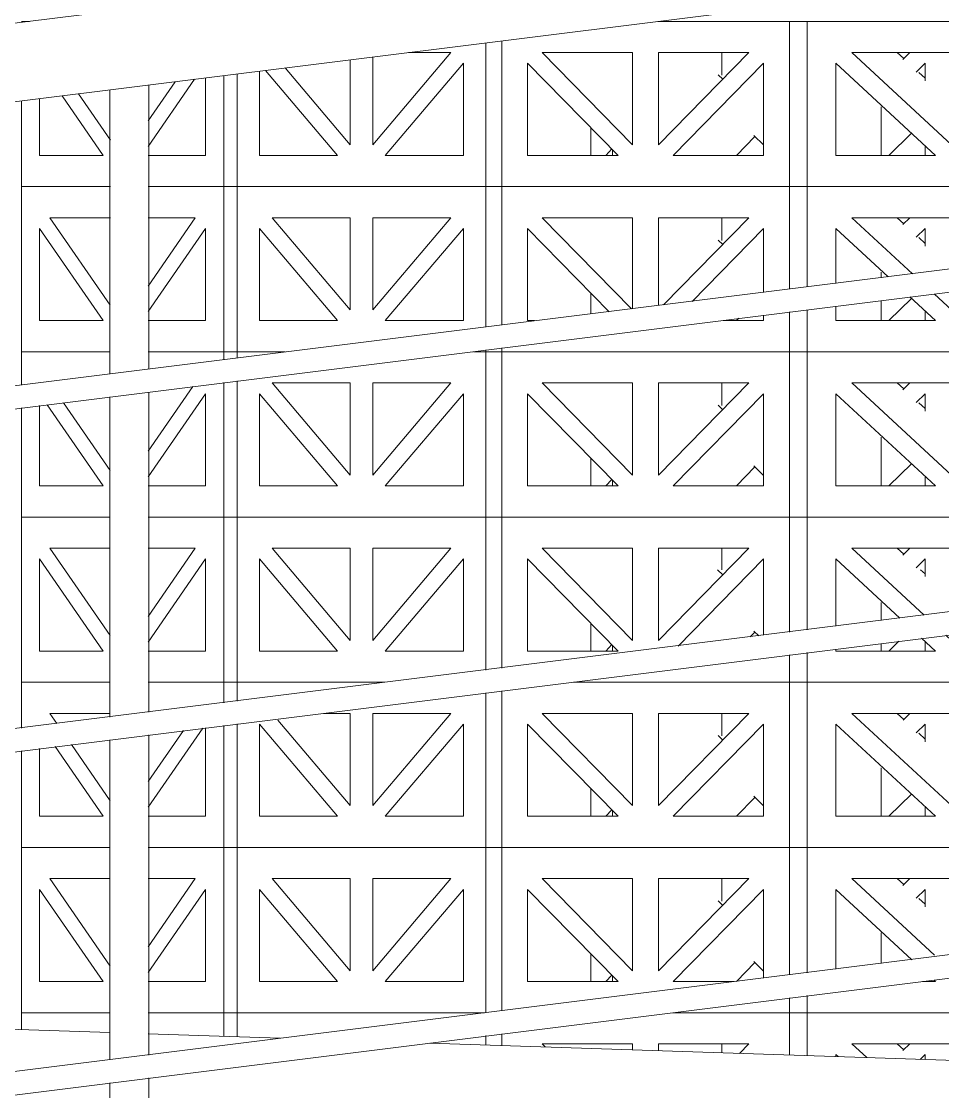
# Model space of a CAD drawing. Header units: millimetres. Extents: x -35517 to 139323, y -3702 to 5999.
# Drawn here: x 105481 to 106072, y 55 to 742 of the extents above; entities that cross this region are included whole.
import ezdxf

# ---------------------------------------------------------------- set-up
doc = ezdxf.new("R2010")
doc.units = ezdxf.units.MM
for name, color, linetype, lineweight in [('A-FLOR-HRAL', 11, 'Continuous', 5), ('A-GLAZ-CURT', 52, 'Continuous', 5), ('C-TOPO', 7, 'Continuous', 5)]:
    doc.layers.add(name, color=color, linetype=linetype, lineweight=lineweight)

# ---------------------------------------------------------------- blocks, each defined once
blk = doc.blocks.new('The BREEZEBLOCK Family1 - The BREEZEBLOCK Family1-V382-GENERAL EAST ELEVATION')
at = {"layer": 'A-GLAZ-CURT'}
for p, q in [((-3095.47, 106), (-3095.47, 95.11)), ((-3038.51, 106), (-3095.47, 106)), ((-2965.68, 106), (-3014.14, 106)), ((-2965.68, 90.82), (-2965.68, 106)), ((-2957.17, 106), (-2965.68, 106))]:
    blk.add_line(p, q, dxfattribs=at)
blk = doc.blocks.new('The BREEZEBLOCK Family1 - The BREEZEBLOCK Family1-V383-GENERAL EAST ELEVATION')
at = {"layer": 'A-GLAZ-CURT'}
for p, q in [((-2957.17, 106), (-2957.17, 90.54)), ((-2798.33, 106), (-2957.17, 106)), ((-2797.48, 85.26), (-2797.48, 91.25))]:
    blk.add_line(p, q, dxfattribs=at)
blk = doc.blocks.new('The BREEZEBLOCK Family1 - The BREEZEBLOCK Family1-V384-GENERAL EAST ELEVATION')
at = {"layer": 'A-GLAZ-CURT'}
for p, q in [((-2602.82, 106), (-2677.39, 106)), ((-2602.82, 78.82), (-2602.82, 106)), ((-2591.41, 106), (-2602.82, 106)), ((-2787.35, 92.51), (-2787.35, 84.92)), ((-2761.38, 86), (-2703.4, 86)), ((-2759.41, 84), (-2761.38, 86)), ((-2703.4, 86), (-2703.4, 82.15)), ((-2686.78, 81.6), (-2686.78, 86)), ((-2686.78, 86), (-2628.8, 86)), ((-2646.19, 86), (-2646.19, 80.26)), ((-2628.8, 86), (-2634.8, 79.88))]:
    blk.add_line(p, q, dxfattribs=at)
blk = doc.blocks.new('The BREEZEBLOCK Family1 - The BREEZEBLOCK Family1-V385-GENERAL EAST ELEVATION')
at = {"layer": 'A-GLAZ-CURT'}
for p, q in [((-2591.41, 106), (-2591.41, 78.44)), ((-2387.91, 106), (-2591.41, 106)), ((-2387.91, 71.72), (-2387.91, 106)), ((-2375.57, 106), (-2387.91, 106)), ((-2562.77, 86), (-2498.83, 86)), ((-2553.23, 77.18), (-2562.77, 86)), ((-2533.59, 86), (-2529.44, 82.16)), ((-2498.83, 86), (-2498.83, 75.38)), ((-2480.49, 74.78), (-2480.49, 86)), ((-2480.49, 86), (-2416.56, 86)), ((-2451.32, 86), (-2451.32, 82.71)), ((-2416.56, 86), (-2430.48, 73.12)), ((-2573.08, 77.84), (-2573.08, 79.12)), ((-2573.08, 79.12), (-2571.64, 77.79)), ((-2413.35, 72.56), (-2406.24, 79.12)), ((-2406.24, 79.12), (-2406.24, 72.32))]:
    blk.add_line(p, q, dxfattribs=at)
blk = doc.blocks.new('The BREEZEBLOCK Family1 - The BREEZEBLOCK Family1-V390-GENERAL EAST ELEVATION')
at = {"layer": 'A-GLAZ-CURT'}
for p, q in [((-3095.47, 212), (-3095.47, 106)), ((-3038.51, 212), (-3095.47, 212)), ((-2965.68, 212), (-3014.14, 212)), ((-2965.68, 106), (-2965.68, 212)), ((-2957.17, 212), (-2965.68, 212)), ((-3077.2, 192), (-3038.51, 192)), ((-3038.51, 135.9), (-3077.2, 192)), ((-3014.14, 192), (-2983.95, 192)), ((-2983.95, 192), (-3014.14, 148.23)), ((-3083.78, 126), (-3083.78, 185.12)), ((-3083.78, 185.12), (-3043, 126)), ((-3014.14, 131.82), (-2977.38, 185.12)), ((-2977.38, 185.12), (-2977.38, 126)), ((-3043, 126), (-3083.78, 126)), ((-2977.38, 126), (-3014.14, 126)), ((-3095.47, 106), (-3038.51, 106)), ((-3014.14, 106), (-2965.68, 106)), ((-2957.17, 106), (-2965.68, 106))]:
    blk.add_line(p, q, dxfattribs=at)
blk = doc.blocks.new('The BREEZEBLOCK Family1 - The BREEZEBLOCK Family1-V391-GENERAL EAST ELEVATION')
at = {"layer": 'A-GLAZ-CURT'}
for p, q in [((-2957.17, 212), (-2957.17, 106)), ((-2797.48, 212), (-2957.17, 212)), ((-2797.48, 106), (-2797.48, 212)), ((-2787.35, 212), (-2797.48, 212)), ((-2934.69, 192), (-2884.52, 192)), ((-2884.52, 132.88), (-2934.69, 192)), ((-2884.52, 192), (-2884.52, 132.88)), ((-2870.13, 132.88), (-2870.13, 192)), ((-2870.13, 192), (-2819.96, 192)), ((-2819.96, 192), (-2870.13, 132.88)), ((-2942.78, 126), (-2942.78, 185.12)), ((-2942.78, 185.12), (-2892.61, 126)), ((-2862.04, 126), (-2811.86, 185.12)), ((-2811.86, 185.12), (-2811.86, 126)), ((-2892.61, 126), (-2942.78, 126)), ((-2811.86, 126), (-2862.04, 126)), ((-2957.17, 106), (-2798.33, 106))]:
    blk.add_line(p, q, dxfattribs=at)
blk = doc.blocks.new('The BREEZEBLOCK Family1 - The BREEZEBLOCK Family1-V392-GENERAL EAST ELEVATION')
at = {"layer": 'A-GLAZ-CURT'}
for p, q in [((-2787.35, 212), (-2787.35, 107.11)), ((-2602.82, 212), (-2787.35, 212)), ((-2602.82, 130.18), (-2602.82, 212)), ((-2591.41, 212), (-2602.82, 212)), ((-2761.38, 192), (-2703.4, 192)), ((-2703.4, 132.88), (-2761.38, 192)), ((-2703.4, 192), (-2703.4, 132.88)), ((-2686.78, 132.88), (-2686.78, 192)), ((-2686.78, 192), (-2628.8, 192)), ((-2628.8, 192), (-2686.78, 132.88)), ((-2646.19, 192), (-2646.19, 177.53)), ((-2770.73, 126), (-2770.73, 185.12)), ((-2770.73, 185.12), (-2712.75, 126)), ((-2677.42, 126), (-2619.45, 185.12)), ((-2619.45, 185.12), (-2619.45, 128.1)), ((-2730.14, 143.73), (-2730.14, 126)), ((-2624.95, 138.12), (-2636.84, 126)), ((-2712.75, 126), (-2770.73, 126)), ((-2638.33, 126), (-2677.42, 126)), ((-2602.82, 106), (-2602.82, 115.58)), ((-2677.39, 106), (-2602.82, 106)), ((-2591.41, 106), (-2602.82, 106))]:
    blk.add_line(p, q, dxfattribs=at)
blk = doc.blocks.new('The BREEZEBLOCK Family1 - The BREEZEBLOCK Family1-V393-GENERAL EAST ELEVATION')
at = {"layer": 'A-GLAZ-CURT'}
for p, q in [((-2591.41, 212), (-2591.41, 131.61)), ((-2387.91, 212), (-2591.41, 212)), ((-2387.91, 157.04), (-2387.91, 212)), ((-2375.57, 212), (-2387.91, 212)), ((-2562.77, 192), (-2498.83, 192)), ((-2509.73, 142.95), (-2562.77, 192)), ((-2533.59, 192), (-2529.44, 188.16)), ((-2498.83, 192), (-2498.83, 143.18)), ((-2480.49, 145.47), (-2480.49, 192)), ((-2480.49, 192), (-2416.56, 192)), ((-2416.56, 192), (-2464.74, 147.44)), ((-2451.32, 192), (-2451.32, 188.71)), ((-2573.08, 133.9), (-2573.08, 185.12)), ((-2573.08, 185.12), (-2524.28, 140)), ((-2519.82, 179.27), (-2515.82, 175.57)), ((-2444.22, 150.01), (-2406.24, 185.12)), ((-2406.24, 185.12), (-2406.24, 154.75)), ((-2451.32, 170.8), (-2451.32, 159.85)), ((-2406.24, 158.15), (-2410.49, 154.22)), ((-2543.91, 157.16), (-2543.91, 137.55)), ((-2428.75, 137.34), (-2441.01, 126)), ((-2406.24, 140.15), (-2406.24, 126)), ((-2387.91, 106), (-2387.91, 142.44)), ((-2470.18, 126), (-2462.48, 133.12)), ((-2509.14, 126), (-2517.39, 126)), ((-2509.73, 126.54), (-2509.14, 126)), ((-2406.24, 126), (-2470.18, 126)), ((-2591.41, 117.01), (-2591.41, 106)), ((-2591.41, 106), (-2387.91, 106)), ((-2375.57, 106), (-2387.91, 106))]:
    blk.add_line(p, q, dxfattribs=at)
blk = doc.blocks.new('The BREEZEBLOCK Family1 - The BREEZEBLOCK Family1-V398-GENERAL EAST ELEVATION')
at = {"layer": 'A-GLAZ-CURT'}
for p, q in [((-3095.47, 318), (-3095.47, 288.6)), ((-3038.51, 318), (-3095.47, 318)), ((-2965.68, 318), (-3014.14, 318)), ((-2965.68, 304.82), (-2965.68, 318)), ((-2957.17, 318), (-2965.68, 318)), ((-3077.2, 298), (-3038.51, 298)), ((-3072.69, 291.45), (-3077.2, 298)), ((-3014.14, 237.82), (-2979.16, 288.54)), ((-2977.38, 288.76), (-2977.38, 232)), ((-2965.68, 212), (-2965.68, 290.22)), ((-2991.55, 286.99), (-3014.14, 254.23)), ((-3083.78, 232), (-3083.78, 275.46)), ((-3073.84, 276.7), (-3043, 232)), ((-3038.51, 241.9), (-3063.41, 278.01)), ((-3095.47, 274), (-3095.47, 212)), ((-3043, 232), (-3083.78, 232)), ((-2977.38, 232), (-3014.14, 232)), ((-3095.47, 212), (-3038.51, 212)), ((-3014.14, 212), (-2965.68, 212)), ((-2957.17, 212), (-2965.68, 212))]:
    blk.add_line(p, q, dxfattribs=at)
blk = doc.blocks.new('The BREEZEBLOCK Family1 - The BREEZEBLOCK Family1-V399-GENERAL EAST ELEVATION')
at = {"layer": 'A-GLAZ-CURT'}
for p, q in [((-2957.17, 318), (-2957.17, 305.89)), ((-2862.33, 318), (-2957.17, 318)), ((-2797.48, 212), (-2797.48, 311.25)), ((-2901.39, 298), (-2884.52, 298)), ((-2884.52, 298), (-2884.52, 238.88)), ((-2870.13, 238.88), (-2870.13, 298)), ((-2870.13, 298), (-2819.96, 298)), ((-2819.96, 298), (-2870.13, 238.88)), ((-2957.17, 291.29), (-2957.17, 212)), ((-2942.78, 232), (-2942.78, 291.12)), ((-2942.78, 291.12), (-2892.61, 232)), ((-2884.52, 238.88), (-2931.06, 293.72)), ((-2862.04, 232), (-2811.86, 291.12)), ((-2811.86, 291.12), (-2811.86, 232)), ((-2892.61, 232), (-2942.78, 232)), ((-2811.86, 232), (-2862.04, 232)), ((-2957.17, 212), (-2797.48, 212)), ((-2787.35, 212), (-2797.48, 212))]:
    blk.add_line(p, q, dxfattribs=at)
blk = doc.blocks.new('The BREEZEBLOCK Family1 - The BREEZEBLOCK Family1-V400-GENERAL EAST ELEVATION')
at = {"layer": 'A-GLAZ-CURT'}
for p, q in [((-2602.82, 318), (-2741.39, 318)), ((-2602.82, 212), (-2602.82, 318)), ((-2591.41, 318), (-2602.82, 318)), ((-2787.35, 312.51), (-2787.35, 212)), ((-2761.38, 298), (-2703.4, 298)), ((-2703.4, 238.88), (-2761.38, 298)), ((-2703.4, 298), (-2703.4, 238.88)), ((-2686.78, 238.88), (-2686.78, 298)), ((-2686.78, 298), (-2628.8, 298)), ((-2628.8, 298), (-2686.78, 238.88)), ((-2646.19, 298), (-2646.19, 283.53)), ((-2770.73, 232), (-2770.73, 291.12)), ((-2770.73, 291.12), (-2712.75, 232)), ((-2677.42, 232), (-2619.45, 291.12)), ((-2619.45, 291.12), (-2619.45, 232)), ((-2730.14, 249.73), (-2730.14, 232)), ((-2624.95, 244.12), (-2636.84, 232)), ((-2712.75, 232), (-2770.73, 232)), ((-2619.45, 232), (-2677.42, 232)), ((-2787.35, 212), (-2602.82, 212)), ((-2591.41, 212), (-2602.82, 212))]:
    blk.add_line(p, q, dxfattribs=at)
blk = doc.blocks.new('The BREEZEBLOCK Family1 - The BREEZEBLOCK Family1-V401-GENERAL EAST ELEVATION')
at = {"layer": 'A-GLAZ-CURT'}
for p, q in [((-2591.41, 318), (-2591.41, 212)), ((-2387.91, 318), (-2591.41, 318)), ((-2387.91, 212), (-2387.91, 318)), ((-2375.57, 318), (-2387.91, 318)), ((-2562.77, 298), (-2498.83, 298)), ((-2498.83, 238.88), (-2562.77, 298)), ((-2533.59, 298), (-2529.44, 294.16)), ((-2498.83, 298), (-2498.83, 238.88)), ((-2480.49, 238.88), (-2480.49, 298)), ((-2480.49, 298), (-2416.56, 298)), ((-2416.56, 298), (-2480.49, 238.88)), ((-2451.32, 298), (-2451.32, 293.72)), ((-2573.08, 232), (-2573.08, 291.12)), ((-2573.08, 291.12), (-2509.14, 232)), ((-2470.18, 232), (-2406.24, 291.12)), ((-2406.24, 291.12), (-2406.24, 232)), ((-2519.82, 285.27), (-2515.82, 281.57)), ((-2451.32, 276.8), (-2451.32, 265.85)), ((-2543.91, 263.16), (-2543.91, 232)), ((-2406.24, 264.15), (-2412.21, 258.63)), ((-2421.54, 250), (-2441.01, 232)), ((-2509.14, 232), (-2573.08, 232)), ((-2406.24, 232), (-2470.18, 232)), ((-2591.41, 212), (-2387.91, 212)), ((-2375.57, 212), (-2387.91, 212))]:
    blk.add_line(p, q, dxfattribs=at)
blk = doc.blocks.new('The BREEZEBLOCK Family1 - The BREEZEBLOCK Family1-V404-GENERAL EAST ELEVATION')
at = {"layer": 'A-GLAZ-CURT'}
for p, q in [((-2957.17, 424), (-2957.17, 318)), ((-2797.48, 424), (-2957.17, 424)), ((-2797.48, 325.85), (-2797.48, 424)), ((-2787.35, 424), (-2797.48, 424)), ((-2934.69, 404), (-2884.52, 404)), ((-2884.52, 344.88), (-2934.69, 404)), ((-2884.52, 404), (-2884.52, 344.88)), ((-2870.13, 344.88), (-2870.13, 404)), ((-2870.13, 404), (-2819.96, 404)), ((-2819.96, 404), (-2870.13, 344.88)), ((-2942.78, 338), (-2942.78, 397.12)), ((-2942.78, 397.12), (-2892.61, 338)), ((-2862.04, 338), (-2811.86, 397.12)), ((-2811.86, 397.12), (-2811.86, 338)), ((-2892.61, 338), (-2942.78, 338)), ((-2811.86, 338), (-2862.04, 338)), ((-2957.17, 318), (-2862.33, 318))]:
    blk.add_line(p, q, dxfattribs=at)
blk = doc.blocks.new('The BREEZEBLOCK Family1 - The BREEZEBLOCK Family1-V405-GENERAL EAST ELEVATION')
at = {"layer": 'A-GLAZ-CURT'}
for p, q in [((-2787.35, 424), (-2787.35, 327.11)), ((-2602.82, 424), (-2787.35, 424)), ((-2602.82, 350.18), (-2602.82, 424)), ((-2591.41, 424), (-2602.82, 424)), ((-2761.38, 404), (-2703.4, 404)), ((-2703.4, 344.88), (-2761.38, 404)), ((-2703.4, 404), (-2703.4, 344.88)), ((-2686.78, 344.88), (-2686.78, 404)), ((-2686.78, 404), (-2628.8, 404)), ((-2628.8, 404), (-2686.78, 344.88)), ((-2646.19, 404), (-2646.19, 390.21)), ((-2770.73, 338), (-2770.73, 397.12)), ((-2770.73, 397.12), (-2712.75, 338)), ((-2674.23, 341.25), (-2619.45, 397.12)), ((-2619.45, 397.12), (-2619.45, 348.1)), ((-2730.14, 355.73), (-2730.14, 338)), ((-2624.95, 350.12), (-2627.98, 347.04)), ((-2712.75, 338), (-2770.73, 338)), ((-2602.82, 318), (-2602.82, 335.58)), ((-2741.39, 318), (-2602.82, 318)), ((-2591.41, 318), (-2602.82, 318))]:
    blk.add_line(p, q, dxfattribs=at)
blk = doc.blocks.new('The BREEZEBLOCK Family1 - The BREEZEBLOCK Family1-V406-GENERAL EAST ELEVATION')
at = {"layer": 'A-GLAZ-CURT'}
for p, q in [((-2591.41, 424), (-2591.41, 351.61)), ((-2387.91, 424), (-2591.41, 424)), ((-2387.91, 377.04), (-2387.91, 424)), ((-2375.57, 424), (-2387.91, 424)), ((-2562.77, 404), (-2498.83, 404)), ((-2516.27, 361), (-2562.77, 404)), ((-2533.59, 404), (-2529.44, 400.16)), ((-2498.83, 404), (-2498.83, 363.18)), ((-2480.49, 365.47), (-2480.49, 404)), ((-2480.49, 404), (-2416.56, 404)), ((-2416.56, 404), (-2454.74, 368.69)), ((-2451.32, 404), (-2451.32, 400.71)), ((-2573.08, 353.9), (-2573.08, 397.12)), ((-2573.08, 397.12), (-2531.9, 359.05)), ((-2434.22, 371.26), (-2406.24, 397.12)), ((-2406.24, 397.12), (-2406.24, 374.75)), ((-2518.68, 390.21), (-2515.82, 387.57)), ((-2451.32, 382.8), (-2451.32, 371.85)), ((-2543.91, 369.16), (-2543.91, 357.55)), ((-2406.24, 360.15), (-2406.24, 338)), ((-2387.91, 318), (-2387.91, 362.44)), ((-2473, 351.81), (-2480.49, 344.88)), ((-2480.49, 344.88), (-2480.49, 350.87)), ((-2470.18, 338), (-2452.48, 354.37)), ((-2421.54, 356), (-2441.01, 338)), ((-2517.99, 346.18), (-2509.14, 338)), ((-2498.83, 344.88), (-2502.36, 348.14)), ((-2498.83, 348.58), (-2498.83, 344.88)), ((-2591.41, 337.01), (-2591.41, 318)), ((-2573.08, 338), (-2573.08, 339.3)), ((-2509.14, 338), (-2573.08, 338)), ((-2543.91, 342.94), (-2543.91, 338)), ((-2406.24, 338), (-2470.18, 338)), ((-2591.41, 318), (-2387.91, 318)), ((-2375.57, 318), (-2387.91, 318))]:
    blk.add_line(p, q, dxfattribs=at)
blk = doc.blocks.new('The BREEZEBLOCK Family1 - The BREEZEBLOCK Family1-V412-GENERAL EAST ELEVATION')
at = {"layer": 'A-GLAZ-CURT'}
for p, q in [((-3095.47, 530), (-3095.47, 508.6)), ((-3038.51, 530), (-3095.47, 530)), ((-2965.68, 530), (-3014.14, 530)), ((-2965.68, 524.82), (-2965.68, 530)), ((-2957.17, 530), (-2965.68, 530)), ((-2965.68, 424), (-2965.68, 510.22)), ((-2985.51, 507.74), (-3014.14, 466.23)), ((-3014.14, 449.82), (-2977.38, 503.12)), ((-2977.38, 503.12), (-2977.38, 444)), ((-3083.78, 444), (-3083.78, 495.46)), ((-3078.91, 496.07), (-3043, 444)), ((-3038.51, 453.9), (-3068.49, 497.37)), ((-3095.47, 494), (-3095.47, 424)), ((-3043, 444), (-3083.78, 444)), ((-2977.38, 444), (-3014.14, 444)), ((-3095.47, 424), (-3038.51, 424)), ((-3014.14, 424), (-2965.68, 424)), ((-2957.17, 424), (-2965.68, 424))]:
    blk.add_line(p, q, dxfattribs=at)
blk = doc.blocks.new('The BREEZEBLOCK Family1 - The BREEZEBLOCK Family1-V413-GENERAL EAST ELEVATION')
at = {"layer": 'A-GLAZ-CURT'}
for p, q in [((-2957.17, 530), (-2957.17, 525.89)), ((-2926.33, 530), (-2957.17, 530)), ((-2797.48, 530), (-2805.39, 530)), ((-2797.48, 424), (-2797.48, 530)), ((-2787.35, 530), (-2797.48, 530)), ((-2957.17, 511.29), (-2957.17, 424)), ((-2934.69, 510), (-2884.52, 510)), ((-2884.52, 450.88), (-2934.69, 510)), ((-2884.52, 510), (-2884.52, 450.88)), ((-2870.13, 450.88), (-2870.13, 510)), ((-2870.13, 510), (-2819.96, 510)), ((-2819.96, 510), (-2870.13, 450.88)), ((-2942.78, 444), (-2942.78, 503.12)), ((-2942.78, 503.12), (-2892.61, 444)), ((-2862.04, 444), (-2811.86, 503.12)), ((-2811.86, 503.12), (-2811.86, 444)), ((-2892.61, 444), (-2942.78, 444)), ((-2811.86, 444), (-2862.04, 444)), ((-2957.17, 424), (-2797.48, 424)), ((-2787.35, 424), (-2797.48, 424))]:
    blk.add_line(p, q, dxfattribs=at)
blk = doc.blocks.new('The BREEZEBLOCK Family1 - The BREEZEBLOCK Family1-V414-GENERAL EAST ELEVATION')
at = {"layer": 'A-GLAZ-CURT'}
for p, q in [((-2787.35, 530), (-2787.35, 424)), ((-2602.82, 530), (-2787.35, 530)), ((-2602.82, 424), (-2602.82, 530)), ((-2591.41, 530), (-2602.82, 530)), ((-2761.38, 510), (-2703.4, 510)), ((-2703.4, 450.88), (-2761.38, 510)), ((-2703.4, 510), (-2703.4, 450.88)), ((-2686.78, 450.88), (-2686.78, 510)), ((-2686.78, 510), (-2628.8, 510)), ((-2628.8, 510), (-2686.78, 450.88)), ((-2646.19, 510), (-2646.19, 495.53)), ((-2770.73, 444), (-2770.73, 503.12)), ((-2770.73, 503.12), (-2712.75, 444)), ((-2677.42, 444), (-2619.45, 503.12)), ((-2619.45, 503.12), (-2619.45, 444)), ((-2730.14, 461.73), (-2730.14, 444)), ((-2624.95, 456.12), (-2636.84, 444)), ((-2712.75, 444), (-2770.73, 444)), ((-2619.45, 444), (-2677.42, 444)), ((-2787.35, 424), (-2602.82, 424)), ((-2591.41, 424), (-2602.82, 424))]:
    blk.add_line(p, q, dxfattribs=at)
blk = doc.blocks.new('The BREEZEBLOCK Family1 - The BREEZEBLOCK Family1-V415-GENERAL EAST ELEVATION')
at = {"layer": 'A-GLAZ-CURT'}
for p, q in [((-2591.41, 530), (-2591.41, 424)), ((-2387.91, 530), (-2591.41, 530)), ((-2387.91, 424), (-2387.91, 530)), ((-2375.57, 530), (-2387.91, 530)), ((-2562.77, 510), (-2498.83, 510)), ((-2498.83, 450.88), (-2562.77, 510)), ((-2533.59, 510), (-2529.44, 506.16)), ((-2498.83, 510), (-2498.83, 450.88)), ((-2480.49, 450.88), (-2480.49, 510)), ((-2480.49, 510), (-2416.56, 510)), ((-2416.56, 510), (-2480.49, 450.88)), ((-2451.32, 510), (-2451.32, 506.71)), ((-2573.08, 444), (-2573.08, 503.12)), ((-2573.08, 503.12), (-2509.14, 444)), ((-2470.18, 444), (-2406.24, 503.12)), ((-2406.24, 503.12), (-2406.24, 444)), ((-2519.82, 497.27), (-2515.82, 493.57)), ((-2451.32, 488.8), (-2451.32, 477.85)), ((-2543.91, 475.16), (-2543.91, 444)), ((-2406.24, 476.15), (-2412.21, 470.63)), ((-2421.54, 462), (-2441.01, 444)), ((-2509.14, 444), (-2573.08, 444)), ((-2406.24, 444), (-2470.18, 444)), ((-2591.41, 424), (-2387.91, 424)), ((-2375.57, 424), (-2387.91, 424))]:
    blk.add_line(p, q, dxfattribs=at)
blk = doc.blocks.new('The BREEZEBLOCK Family1 - The BREEZEBLOCK Family1-V420-GENERAL EAST ELEVATION')
at = {"layer": 'A-GLAZ-CURT'}
for p, q in [((-3095.47, 636), (-3095.47, 530)), ((-3038.36, 636), (-3095.47, 636)), ((-2965.68, 636), (-3014.14, 636)), ((-2965.68, 530), (-2965.68, 636)), ((-2957.17, 636), (-2965.68, 636)), ((-3077.2, 616), (-3038.31, 616)), ((-3038.51, 559.9), (-3077.2, 616)), ((-3014.14, 616), (-2983.95, 616)), ((-2983.95, 616), (-3014.14, 572.23)), ((-3083.78, 550), (-3083.78, 609.12)), ((-3083.78, 609.12), (-3043, 550)), ((-3014.14, 555.82), (-2977.38, 609.12)), ((-2977.38, 609.12), (-2977.38, 550)), ((-3043, 550), (-3083.78, 550)), ((-2977.38, 550), (-3014.14, 550)), ((-3095.47, 530), (-3038.51, 530)), ((-3014.14, 530), (-2965.68, 530)), ((-2957.17, 530), (-2965.68, 530))]:
    blk.add_line(p, q, dxfattribs=at)
blk = doc.blocks.new('The BREEZEBLOCK Family1 - The BREEZEBLOCK Family1-V421-GENERAL EAST ELEVATION')
at = {"layer": 'A-GLAZ-CURT'}
for p, q in [((-2957.17, 636), (-2957.17, 530)), ((-2797.48, 636), (-2957.17, 636)), ((-2797.48, 545.85), (-2797.48, 636)), ((-2787.35, 636), (-2797.48, 636)), ((-2934.69, 616), (-2884.52, 616)), ((-2884.52, 556.88), (-2934.69, 616)), ((-2884.52, 616), (-2884.52, 556.88)), ((-2870.13, 556.88), (-2870.13, 616)), ((-2870.13, 616), (-2819.96, 616)), ((-2819.96, 616), (-2870.13, 556.88)), ((-2942.78, 550), (-2942.78, 609.12)), ((-2942.78, 609.12), (-2892.61, 550)), ((-2862.04, 550), (-2811.86, 609.12)), ((-2811.86, 609.12), (-2811.86, 550)), ((-2892.61, 550), (-2942.78, 550)), ((-2811.86, 550), (-2862.04, 550)), ((-2957.17, 530), (-2926.33, 530)), ((-2805.39, 530), (-2797.48, 530)), ((-2797.48, 530), (-2797.48, 531.25)), ((-2787.35, 530), (-2797.48, 530))]:
    blk.add_line(p, q, dxfattribs=at)
blk = doc.blocks.new('The BREEZEBLOCK Family1 - The BREEZEBLOCK Family1-V422-GENERAL EAST ELEVATION')
at = {"layer": 'A-GLAZ-CURT'}
for p, q in [((-2787.35, 636), (-2787.35, 547.11)), ((-2602.82, 636), (-2787.35, 636)), ((-2602.82, 570.18), (-2602.82, 636)), ((-2591.41, 636), (-2602.82, 636)), ((-2761.38, 616), (-2703.4, 616)), ((-2704.04, 557.53), (-2761.38, 616)), ((-2703.4, 616), (-2703.4, 557.61)), ((-2686.78, 559.69), (-2686.78, 616)), ((-2686.78, 616), (-2628.8, 616)), ((-2628.8, 616), (-2683.63, 560.08)), ((-2646.19, 616), (-2646.19, 601.53)), ((-2770.73, 550), (-2770.73, 609.12)), ((-2770.73, 609.12), (-2718.38, 555.74)), ((-2665.29, 562.37), (-2619.45, 609.12)), ((-2619.45, 609.12), (-2619.45, 568.1)), ((-2730.14, 567.73), (-2730.14, 554.27)), ((-2766.33, 550), (-2770.73, 550)), ((-2619.45, 550), (-2645.39, 550)), ((-2635.36, 551.51), (-2636.84, 550)), ((-2619.45, 553.5), (-2619.45, 550)), ((-2602.82, 530), (-2602.82, 555.58)), ((-2787.35, 532.51), (-2787.35, 530)), ((-2787.35, 530), (-2602.82, 530)), ((-2591.41, 530), (-2602.82, 530))]:
    blk.add_line(p, q, dxfattribs=at)
blk = doc.blocks.new('The BREEZEBLOCK Family1 - The BREEZEBLOCK Family1-V423-GENERAL EAST ELEVATION')
at = {"layer": 'A-GLAZ-CURT'}
for p, q in [((-2591.41, 636), (-2591.41, 571.61)), ((-2387.91, 636), (-2591.41, 636)), ((-2387.91, 597.04), (-2387.91, 636)), ((-2375.57, 636), (-2387.91, 636)), ((-2562.77, 616), (-2498.83, 616)), ((-2523.89, 580.05), (-2562.77, 616)), ((-2533.59, 616), (-2529.44, 612.16)), ((-2498.83, 616), (-2498.83, 583.2)), ((-2480.49, 585.47), (-2480.49, 616)), ((-2480.49, 616), (-2416.56, 616)), ((-2451.32, 616), (-2451.32, 612.71)), ((-2416.56, 616), (-2444.74, 589.94)), ((-2573.08, 573.9), (-2573.08, 609.12)), ((-2573.08, 609.12), (-2539.52, 578.09)), ((-2424.21, 592.51), (-2406.24, 609.12)), ((-2406.24, 609.12), (-2406.24, 594.75)), ((-2519.82, 603.27), (-2515.82, 599.57)), ((-2451.32, 594.8), (-2451.32, 589.12)), ((-2543.91, 581.16), (-2543.91, 577.55)), ((-2408.74, 579.84), (-2412.21, 576.63)), ((-2406.24, 580.15), (-2406.24, 550)), ((-2387.91, 530), (-2387.91, 582.44)), ((-2463, 573.06), (-2480.49, 556.88)), ((-2480.49, 556.88), (-2480.49, 570.87)), ((-2470.18, 550), (-2442.47, 575.62)), ((-2525.61, 565.23), (-2509.14, 550)), ((-2498.83, 556.88), (-2509.73, 566.95)), ((-2498.83, 568.58), (-2498.83, 556.88)), ((-2421.54, 568), (-2441.01, 550)), ((-2591.41, 557.01), (-2591.41, 530)), ((-2573.08, 550), (-2573.08, 559.3)), ((-2543.91, 562.94), (-2543.91, 550)), ((-2509.14, 550), (-2573.08, 550)), ((-2406.24, 550), (-2470.18, 550)), ((-2591.41, 530), (-2387.91, 530)), ((-2375.57, 530), (-2387.91, 530))]:
    blk.add_line(p, q, dxfattribs=at)
blk = doc.blocks.new('The BREEZEBLOCK Family1 - The BREEZEBLOCK Family1-V429-GENERAL EAST ELEVATION')
at = {"layer": 'A-GLAZ-CURT'}
for p, q in [((-3090.33, 742), (-3095.47, 742)), ((-3014.14, 661.82), (-2984.47, 704.84)), ((-2996.86, 703.29), (-3014.14, 678.23)), ((-2977.38, 705.73), (-2977.38, 656)), ((-2965.68, 636), (-2965.68, 707.19)), ((-3069.37, 694.23), (-3043, 656)), ((-3038.43, 665.79), (-3058.95, 695.53)), ((-3095.47, 690.97), (-3095.47, 636)), ((-3083.78, 656), (-3083.78, 692.43)), ((-3043, 656), (-3083.78, 656)), ((-2977.38, 656), (-3014.14, 656)), ((-3095.47, 636), (-3038.36, 636)), ((-3014.14, 636), (-2965.68, 636)), ((-2957.17, 636), (-2965.68, 636))]:
    blk.add_line(p, q, dxfattribs=at)
blk = doc.blocks.new('The BREEZEBLOCK Family1 - The BREEZEBLOCK Family1-V430-GENERAL EAST ELEVATION')
at = {"layer": 'A-GLAZ-CURT'}
for p, q in [((-2797.48, 636), (-2797.48, 728.22)), ((-2819.96, 722), (-2870.13, 662.88)), ((-2847.22, 722), (-2819.96, 722)), ((-2884.52, 717.34), (-2884.52, 662.88)), ((-2870.13, 662.88), (-2870.13, 719.14)), ((-2862.04, 656), (-2811.86, 715.12)), ((-2811.86, 715.12), (-2811.86, 656)), ((-2957.17, 708.26), (-2957.17, 636)), ((-2942.78, 656), (-2942.78, 710.05)), ((-2938.89, 710.54), (-2892.61, 656)), ((-2884.52, 662.88), (-2926.3, 712.11)), ((-2892.61, 656), (-2942.78, 656)), ((-2811.86, 656), (-2862.04, 656)), ((-2957.17, 636), (-2797.48, 636)), ((-2787.35, 636), (-2797.48, 636))]:
    blk.add_line(p, q, dxfattribs=at)
blk = doc.blocks.new('The BREEZEBLOCK Family1 - The BREEZEBLOCK Family1-V431-GENERAL EAST ELEVATION')
at = {"layer": 'A-GLAZ-CURT'}
for p, q in [((-2602.82, 742), (-2687.22, 742)), ((-2602.82, 636), (-2602.82, 742)), ((-2591.41, 742), (-2602.82, 742)), ((-2787.35, 729.48), (-2787.35, 636)), ((-2761.38, 722), (-2703.4, 722)), ((-2703.4, 662.88), (-2761.38, 722)), ((-2703.4, 722), (-2703.4, 662.88)), ((-2686.78, 662.88), (-2686.78, 722)), ((-2686.78, 722), (-2628.8, 722)), ((-2628.8, 722), (-2686.78, 662.88)), ((-2646.19, 722), (-2646.19, 707.53)), ((-2770.73, 656), (-2770.73, 715.12)), ((-2770.73, 715.12), (-2712.75, 656)), ((-2677.42, 656), (-2619.45, 715.12)), ((-2619.45, 715.12), (-2619.45, 656)), ((-2730.14, 673.73), (-2730.14, 656)), ((-2624.95, 668.12), (-2636.84, 656)), ((-2712.75, 656), (-2770.73, 656)), ((-2619.45, 656), (-2677.42, 656)), ((-2787.35, 636), (-2602.82, 636)), ((-2591.41, 636), (-2602.82, 636))]:
    blk.add_line(p, q, dxfattribs=at)
blk = doc.blocks.new('The BREEZEBLOCK Family1 - The BREEZEBLOCK Family1-V524-GENERAL EAST ELEVATION')
at = {"layer": 'A-GLAZ-CURT'}
for p, q in [((-2525.53, 86), (-2529.96, 81.64)), ((-2518.95, 76.05), (-2515.82, 79.12)), ((-2515.82, 79.12), (-2515.82, 75.95))]:
    blk.add_line(p, q, dxfattribs=at)
blk = doc.blocks.new('The BREEZEBLOCK Family1 - The BREEZEBLOCK Family1-V526-GENERAL EAST ELEVATION')
at = {"layer": 'A-GLAZ-CURT'}
for p, q in [((-2716.83, 130.16), (-2720.52, 126)), ((-2716.22, 129.54), (-2716.22, 126))]:
    blk.add_line(p, q, dxfattribs=at)
blk = doc.blocks.new('The BREEZEBLOCK Family1 - The BREEZEBLOCK Family1-V527-GENERAL EAST ELEVATION')
at = {"layer": 'A-GLAZ-CURT'}
for p, q in [((-2525.53, 192), (-2529.96, 187.64)), ((-2521.58, 179.46), (-2515.82, 185.12)), ((-2515.82, 185.12), (-2515.82, 173.85)), ((-2645.62, 174.85), (-2648.56, 177.74)), ((-2625.72, 138.87), (-2619.45, 132.71))]:
    blk.add_line(p, q, dxfattribs=at)
blk = doc.blocks.new('The BREEZEBLOCK Family1 - The BREEZEBLOCK Family1-V529-GENERAL EAST ELEVATION')
at = {"layer": 'A-GLAZ-CURT'}
for p, q in [((-2525.53, 298), (-2529.88, 293.72)), ((-2521.58, 285.46), (-2515.82, 291.12)), ((-2515.82, 291.12), (-2515.82, 279.85)), ((-2645.62, 280.85), (-2648.56, 283.74)), ((-2625.72, 244.87), (-2619.45, 238.71)), ((-2524.53, 246.23), (-2539.01, 232)), ((-2515.82, 238.18), (-2515.82, 232))]:
    blk.add_line(p, q, dxfattribs=at)
blk = doc.blocks.new('The BREEZEBLOCK Family1 - The BREEZEBLOCK Family1-V532-GENERAL EAST ELEVATION')
at = {"layer": 'A-GLAZ-CURT'}
for p, q in [((-2525.53, 404), (-2529.96, 399.64)), ((-2521.58, 391.46), (-2515.82, 397.12)), ((-2515.82, 397.12), (-2515.82, 385.85)), ((-2645.62, 386.85), (-2649.04, 390.21)), ((-2625.72, 350.87), (-2622.51, 347.72)), ((-2532.53, 344.37), (-2539.01, 338)), ((-2515.82, 344.18), (-2515.82, 338))]:
    blk.add_line(p, q, dxfattribs=at)
blk = doc.blocks.new('The BREEZEBLOCK Family1 - The BREEZEBLOCK Family1-V536-GENERAL EAST ELEVATION')
at = {"layer": 'A-GLAZ-CURT'}
for p, q in [((-2525.53, 510), (-2529.96, 505.64)), ((-2521.58, 497.46), (-2515.82, 503.12)), ((-2515.82, 503.12), (-2515.82, 491.85)), ((-2645.62, 492.85), (-2648.56, 495.74)), ((-2625.72, 456.87), (-2619.45, 450.71)), ((-2524.53, 458.23), (-2539.01, 444)), ((-2515.82, 450.18), (-2515.82, 444))]:
    blk.add_line(p, q, dxfattribs=at)
blk = doc.blocks.new('The BREEZEBLOCK Family1 - The BREEZEBLOCK Family1-V538-GENERAL EAST ELEVATION')
at = {"layer": 'A-GLAZ-CURT'}
for p, q in [((-2525.53, 616), (-2529.96, 611.64)), ((-2521.58, 603.46), (-2515.82, 609.12)), ((-2515.82, 609.12), (-2515.82, 597.85)), ((-2645.62, 598.85), (-2648.56, 601.74)), ((-2524.53, 564.23), (-2539.01, 550)), ((-2515.82, 556.18), (-2515.82, 550))]:
    blk.add_line(p, q, dxfattribs=at)
blk = doc.blocks.new('Railing - 25mm-V566-GENERAL EAST ELEVATION')
at = {"layer": 'A-FLOR-HRAL'}
for p, q in [((-3014.14, 701.13), (-3014.14, 701.13)), ((-3013.83, 518.8), (-3013.83, 701.17)), ((-3038.83, 698.05), (-3038.83, 515.68)), ((-3013.83, 298.8), (-3013.83, 504.2)), ((-3038.83, 501.08), (-3038.83, 295.68)), ((-3013.83, 78.8), (-3013.83, 284.2)), ((-3038.83, 281.08), (-3038.83, 75.68)), ((-3013.83, -141.2), (-3013.83, 64.2)), ((-3038.83, 61.08), (-3038.83, -144.32))]:
    blk.add_line(p, q, dxfattribs=at)
blk = doc.blocks.new('Railing - Railing-1115684-GENERAL EAST ELEVATION')
blk.add_blockref('Railing - 25mm-V566-GENERAL EAST ELEVATION', (0, 0))
blk = doc.blocks.new('Railing - Railing-1115766-GENERAL EAST ELEVATION')
at = {"layer": 'A-FLOR-HRAL'}
for p, q in [((-1049.33, 764.63), (-4141.84, 378.06)), ((-4141.84, 362.94), (-1049.33, 749.51)), ((-1049.33, 544.62), (-4141.84, 158.06)), ((-4141.84, 142.94), (-1049.33, 529.51)), ((-2265.07, 172.66), (-4141.84, -61.94)), ((-4141.84, -77.06), (-2265.07, 157.54))]:
    blk.add_line(p, q, dxfattribs=at)
blk = doc.blocks.new('Top Rail Type - Top Rail_Internal_-1115820-GENERAL EAST ELEVATION')
at = {"layer": 'A-FLOR-HRAL'}
for p, q in [((-1049.33, 997.13), (-4141.84, 610.56)), ((-4141.84, 560.17), (-1049.33, 946.74))]:
    blk.add_line(p, q, dxfattribs=at)

msp = doc.modelspace()

# ---------------------------------------------------------------- linework, layer by layer
at = {"layer": 'C-TOPO'}
for p, q in [((105537.71, 93.22), (105446.57, 96.24)), ((105446.57, 96.24), (105537.71, 93.22)), ((105537.71, 93.22), (105446.57, 96.24)), ((105646.83, 89.62), (105562.08, 92.42)), ((105562.08, 92.42), (105646.83, 89.62)), ((105646.83, 89.62), (105562.08, 92.42)), ((106311.15, 67.66), (105742.47, 86.46)), ((105742.47, 86.46), (106311.15, 67.66)), ((106311.15, 67.66), (105742.47, 86.46))]:
    msp.add_line(p, q, dxfattribs=at)

# ---------------------------------------------------------------- block references
at = {"layer": 'A-FLOR-HRAL'}
for name in ['Top Rail Type - Top Rail_Internal_-1115820-GENERAL EAST ELEVATION', 'Railing - Railing-1115684-GENERAL EAST ELEVATION', 'Railing - Railing-1115766-GENERAL EAST ELEVATION']:
    msp.add_blockref(name, (108576.23, 0), dxfattribs=at)
at = {"layer": 'A-GLAZ-CURT'}
for name, p in [('The BREEZEBLOCK Family1 - The BREEZEBLOCK Family1-V429-GENERAL EAST ELEVATION', (108576.23, 0)), ('The BREEZEBLOCK Family1 - The BREEZEBLOCK Family1-V431-GENERAL EAST ELEVATION', (108576.23, 0)), ('The BREEZEBLOCK Family1 - The BREEZEBLOCK Family1-V415-GENERAL EAST ELEVATION', (108576.23, 212)), ('The BREEZEBLOCK Family1 - The BREEZEBLOCK Family1-V430-GENERAL EAST ELEVATION', (108576.23, 0)), ('The BREEZEBLOCK Family1 - The BREEZEBLOCK Family1-V536-GENERAL EAST ELEVATION', (108576.23, 212)), ('The BREEZEBLOCK Family1 - The BREEZEBLOCK Family1-V526-GENERAL EAST ELEVATION', (108576.23, 530)), ('The BREEZEBLOCK Family1 - The BREEZEBLOCK Family1-V420-GENERAL EAST ELEVATION', (108576.23, 0)), ('The BREEZEBLOCK Family1 - The BREEZEBLOCK Family1-V421-GENERAL EAST ELEVATION', (108576.23, 0)), ('The BREEZEBLOCK Family1 - The BREEZEBLOCK Family1-V422-GENERAL EAST ELEVATION', (108576.23, 0)), ('The BREEZEBLOCK Family1 - The BREEZEBLOCK Family1-V423-GENERAL EAST ELEVATION', (108576.23, 0)), ('The BREEZEBLOCK Family1 - The BREEZEBLOCK Family1-V538-GENERAL EAST ELEVATION', (108576.23, 0)), ('The BREEZEBLOCK Family1 - The BREEZEBLOCK Family1-V412-GENERAL EAST ELEVATION', (108576.23, 0)), ('The BREEZEBLOCK Family1 - The BREEZEBLOCK Family1-V413-GENERAL EAST ELEVATION', (108576.23, 0)), ('The BREEZEBLOCK Family1 - The BREEZEBLOCK Family1-V414-GENERAL EAST ELEVATION', (108576.23, 0)), ('The BREEZEBLOCK Family1 - The BREEZEBLOCK Family1-V415-GENERAL EAST ELEVATION', (108576.23, 0)), ('The BREEZEBLOCK Family1 - The BREEZEBLOCK Family1-V536-GENERAL EAST ELEVATION', (108576.23, 0)), ('The BREEZEBLOCK Family1 - The BREEZEBLOCK Family1-V526-GENERAL EAST ELEVATION', (108576.23, 318)), ('The BREEZEBLOCK Family1 - The BREEZEBLOCK Family1-V390-GENERAL EAST ELEVATION', (108576.23, 212)), ('The BREEZEBLOCK Family1 - The BREEZEBLOCK Family1-V404-GENERAL EAST ELEVATION', (108576.23, 0)), ('The BREEZEBLOCK Family1 - The BREEZEBLOCK Family1-V405-GENERAL EAST ELEVATION', (108576.23, 0)), ('The BREEZEBLOCK Family1 - The BREEZEBLOCK Family1-V406-GENERAL EAST ELEVATION', (108576.23, 0)), ('The BREEZEBLOCK Family1 - The BREEZEBLOCK Family1-V532-GENERAL EAST ELEVATION', (108576.23, 0)), ('The BREEZEBLOCK Family1 - The BREEZEBLOCK Family1-V526-GENERAL EAST ELEVATION', (108576.23, 212)), ('The BREEZEBLOCK Family1 - The BREEZEBLOCK Family1-V398-GENERAL EAST ELEVATION', (108576.23, 0)), ('The BREEZEBLOCK Family1 - The BREEZEBLOCK Family1-V399-GENERAL EAST ELEVATION', (108576.23, 0)), ('The BREEZEBLOCK Family1 - The BREEZEBLOCK Family1-V400-GENERAL EAST ELEVATION', (108576.23, 0)), ('The BREEZEBLOCK Family1 - The BREEZEBLOCK Family1-V401-GENERAL EAST ELEVATION', (108576.23, 0)), ('The BREEZEBLOCK Family1 - The BREEZEBLOCK Family1-V529-GENERAL EAST ELEVATION', (108576.23, 0)), ('The BREEZEBLOCK Family1 - The BREEZEBLOCK Family1-V526-GENERAL EAST ELEVATION', (108576.23, 106)), ('The BREEZEBLOCK Family1 - The BREEZEBLOCK Family1-V390-GENERAL EAST ELEVATION', (108576.23, 0)), ('The BREEZEBLOCK Family1 - The BREEZEBLOCK Family1-V391-GENERAL EAST ELEVATION', (108576.23, 0)), ('The BREEZEBLOCK Family1 - The BREEZEBLOCK Family1-V392-GENERAL EAST ELEVATION', (108576.23, 0)), ('The BREEZEBLOCK Family1 - The BREEZEBLOCK Family1-V393-GENERAL EAST ELEVATION', (108576.23, 0)), ('The BREEZEBLOCK Family1 - The BREEZEBLOCK Family1-V527-GENERAL EAST ELEVATION', (108576.23, 0)), ('The BREEZEBLOCK Family1 - The BREEZEBLOCK Family1-V526-GENERAL EAST ELEVATION', (108576.23, 0)), ('The BREEZEBLOCK Family1 - The BREEZEBLOCK Family1-V382-GENERAL EAST ELEVATION', (108576.23, 0)), ('The BREEZEBLOCK Family1 - The BREEZEBLOCK Family1-V383-GENERAL EAST ELEVATION', (108576.23, 0)), ('The BREEZEBLOCK Family1 - The BREEZEBLOCK Family1-V384-GENERAL EAST ELEVATION', (108576.23, 0)), ('The BREEZEBLOCK Family1 - The BREEZEBLOCK Family1-V385-GENERAL EAST ELEVATION', (108576.23, 0)), ('The BREEZEBLOCK Family1 - The BREEZEBLOCK Family1-V524-GENERAL EAST ELEVATION', (108576.23, 0))]:
    msp.add_blockref(name, p, dxfattribs=at)

doc.saveas('drawing.dxf')
